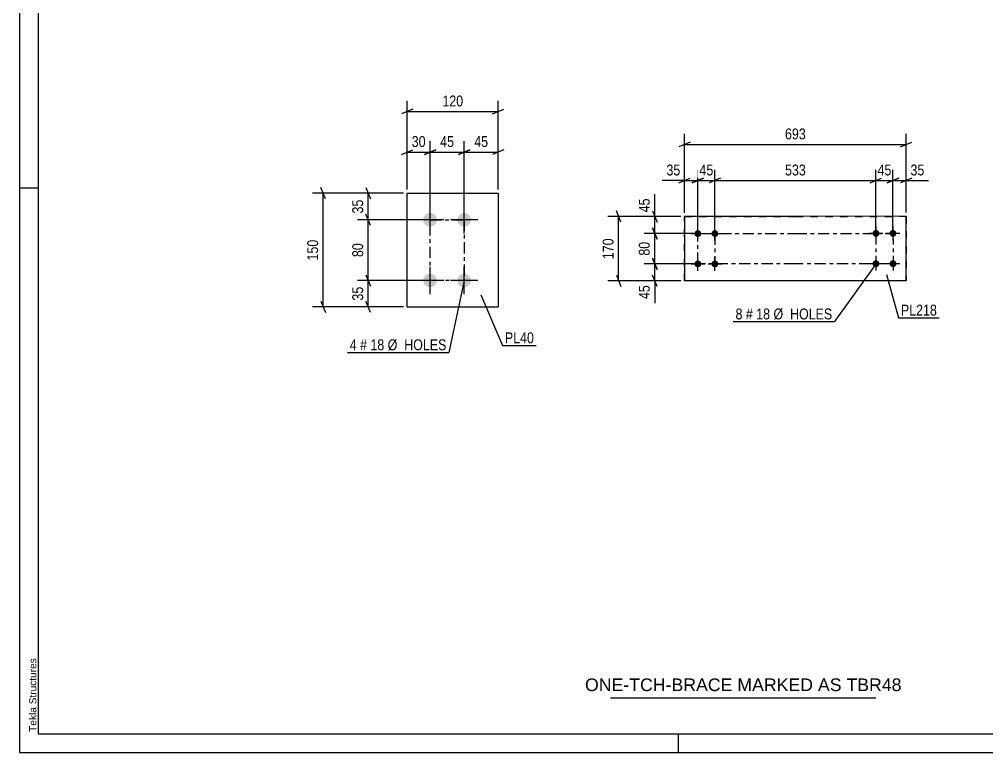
# Model space of a CAD drawing. Header units: millimetres. Extents: x 0 to 594, y 0 to 420.
# Drawn here: x 0 to 255.3, y 0 to 193.6 of the extents above; entities that cross this region are included whole.
import ezdxf

# ---------------------------------------------------------------- set-up
doc = ezdxf.new("R2010")
doc.units = ezdxf.units.MM
doc.linetypes.add('DXK_LINE_DOT2', pattern=[3.9198, 1.9599, -1.9599])
doc.linetypes.add('DXK_LINE_DOT3', pattern=[5.9187, 2.979, -0.9799, 0.9799, -0.9799])
doc.styles.add('Arial', font='ARIAL.TTF', dxfattribs={"height": 0.2})
doc.styles.add('Arial Narrow', font='ARIALN.TTF', dxfattribs={"height": 0.2})

# ---------------------------------------------------------------- blocks, each defined once
blk = doc.blocks.new('Unknown-580609059-1163')
at = {"color": 5, "linetype": 'Continuous'}
for p, q in [((0, 420), (0, 0)), ((5, 415), (5, 5)), ((5, 149), (0, 149)), ((5, 5), (589, 5)), ((174, 0), (174, 5)), ((0, 0), (594, 0))]:
    blk.add_line(p, q, dxfattribs=at)
at = {"color": 174, "linetype": 'Continuous', "style": 'Arial'}
blk.add_text('Tekla Structures', height=1.9102, rotation=90, dxfattribs=at).set_placement((4.5, 5.5))
blk = doc.blocks.new('Part-580609059-2297 - 2224')
at = {"color": 2, "linetype": 'Continuous'}
for p, q in [((204.77, 141.55), (175.57, 141.52)), ((175.57, 141.52), (175.57, 141.52)), ((175.57, 141.52), (175.58, 124.52)), ((234.07, 141.59), (204.87, 141.56)), ((234.07, 141.59), (234.07, 141.59)), ((234.08, 124.59), (234.07, 141.59)), ((204.77, 124.55), (175.58, 124.52)), ((175.58, 124.52), (175.58, 124.52)), ((234.08, 124.59), (204.87, 124.56)), ((234.08, 124.59), (234.08, 124.59))]:
    blk.add_line(p, q, dxfattribs=at)
at = {"color": 7, "linetype": 'DXK_LINE_DOT2'}
for p, q in [((175.57, 141.52), (204.77, 141.55)), ((175.58, 124.52), (175.57, 141.52)), ((204.87, 141.56), (234.07, 141.59)), ((234.07, 141.59), (234.08, 124.59)), ((204.77, 124.55), (175.58, 124.52)), ((234.08, 124.59), (204.87, 124.56))]:
    blk.add_line(p, q, dxfattribs=at)
blk = doc.blocks.new('Bolt-580609059-2287 - 2224')
at = {"linetype": 'Continuous'}
for points in [[(179.65, 137.72), (179.78, 137.58), (179.88, 137.42), (179.94, 137.24), (179.97, 137.06), (179.96, 136.87), (179.9, 136.69), (179.82, 136.52), (179.69, 136.38), (179.55, 136.26), (179.38, 136.18), (179.19, 136.14), (179.01, 136.13), (178.82, 136.16), (178.65, 136.23), (178.49, 136.34), (178.36, 136.47), (178.26, 136.63), (178.2, 136.81), (178.17, 137), (178.18, 137.18), (178.24, 137.37), (178.32, 137.53), (178.45, 137.68), (178.59, 137.79), (178.76, 137.87), (178.95, 137.92), (179.13, 137.92), (179.32, 137.89), (179.49, 137.82)], [(184.15, 137.72), (184.28, 137.58), (184.38, 137.42), (184.44, 137.25), (184.47, 137.06), (184.46, 136.87), (184.4, 136.69), (184.32, 136.53), (184.19, 136.38), (184.05, 136.27), (183.88, 136.19), (183.69, 136.14), (183.51, 136.13), (183.32, 136.17), (183.15, 136.24), (182.99, 136.34), (182.86, 136.48), (182.76, 136.64), (182.7, 136.82), (182.67, 137), (182.68, 137.19), (182.74, 137.37), (182.82, 137.54), (182.95, 137.68), (183.09, 137.8), (183.26, 137.88), (183.45, 137.92), (183.63, 137.93), (183.82, 137.9), (183.99, 137.83)], [(179.66, 129.72), (179.79, 129.58), (179.89, 129.42), (179.95, 129.24), (179.98, 129.06), (179.96, 128.87), (179.91, 128.69), (179.82, 128.52), (179.7, 128.38), (179.55, 128.26), (179.38, 128.18), (179.2, 128.14), (179.01, 128.13), (178.83, 128.16), (178.65, 128.23), (178.5, 128.34), (178.37, 128.47), (178.27, 128.63), (178.2, 128.81), (178.18, 129), (178.19, 129.18), (178.24, 129.37), (178.33, 129.53), (178.45, 129.68), (178.6, 129.79), (178.77, 129.87), (178.95, 129.92), (179.14, 129.92), (179.33, 129.89), (179.5, 129.82)], [(184.16, 129.72), (184.29, 129.58), (184.39, 129.42), (184.45, 129.25), (184.48, 129.06), (184.46, 128.87), (184.41, 128.69), (184.32, 128.53), (184.2, 128.38), (184.05, 128.27), (183.88, 128.19), (183.7, 128.14), (183.51, 128.13), (183.33, 128.17), (183.15, 128.24), (183, 128.34), (182.87, 128.48), (182.77, 128.64), (182.7, 128.82), (182.68, 129), (182.69, 129.19), (182.74, 129.37), (182.83, 129.54), (182.95, 129.68), (183.1, 129.8), (183.27, 129.88), (183.45, 129.92), (183.64, 129.93), (183.83, 129.9), (184, 129.83)]]:
    blk.add_hatch(color=1, dxfattribs=at).paths.add_polyline_path(points)
at = {"color": 1, "linetype": 'Continuous'}
for p, q in [((179.07, 135.23), (179.07, 138.83)), ((183.57, 135.23), (183.57, 138.83)), ((177.27, 137.03), (180.87, 137.03)), ((181.77, 137.03), (185.37, 137.03)), ((179.08, 127.23), (179.08, 130.83)), ((183.58, 127.23), (183.58, 130.83)), ((177.28, 129.03), (180.88, 129.03)), ((181.78, 129.03), (185.38, 129.03))]:
    blk.add_line(p, q, dxfattribs=at)
blk = doc.blocks.new('Bolt-580609059-2292 - 2224')
at = {"linetype": 'Continuous'}
for points in [[(226.65, 137.77), (226.78, 137.64), (226.88, 137.48), (226.94, 137.3), (226.97, 137.12), (226.96, 136.93), (226.9, 136.75), (226.82, 136.58), (226.69, 136.44), (226.55, 136.32), (226.38, 136.24), (226.19, 136.19), (226.01, 136.19), (225.82, 136.22), (225.65, 136.29), (225.49, 136.4), (225.36, 136.53), (225.26, 136.69), (225.2, 136.87), (225.17, 137.06), (225.18, 137.24), (225.24, 137.42), (225.33, 137.59), (225.45, 137.73), (225.59, 137.85), (225.76, 137.93), (225.95, 137.98), (226.13, 137.98), (226.32, 137.95), (226.49, 137.88)], [(231.15, 137.78), (231.28, 137.64), (231.38, 137.48), (231.44, 137.31), (231.47, 137.12), (231.46, 136.93), (231.4, 136.75), (231.32, 136.59), (231.19, 136.44), (231.05, 136.33), (230.88, 136.24), (230.69, 136.2), (230.51, 136.19), (230.32, 136.23), (230.15, 136.3), (229.99, 136.4), (229.86, 136.54), (229.76, 136.7), (229.7, 136.87), (229.67, 137.06), (229.68, 137.25), (229.74, 137.43), (229.83, 137.59), (229.95, 137.74), (230.09, 137.85), (230.26, 137.94), (230.45, 137.98), (230.63, 137.99), (230.82, 137.96), (230.99, 137.88)], [(226.66, 129.77), (226.79, 129.64), (226.89, 129.48), (226.95, 129.3), (226.98, 129.12), (226.96, 128.93), (226.91, 128.75), (226.82, 128.58), (226.7, 128.44), (226.55, 128.32), (226.39, 128.24), (226.2, 128.19), (226.01, 128.19), (225.83, 128.22), (225.65, 128.29), (225.5, 128.4), (225.37, 128.53), (225.27, 128.69), (225.21, 128.87), (225.18, 129.06), (225.19, 129.24), (225.24, 129.42), (225.33, 129.59), (225.45, 129.73), (225.6, 129.85), (225.77, 129.93), (225.95, 129.98), (226.14, 129.98), (226.33, 129.95), (226.5, 129.88)], [(231.16, 129.78), (231.29, 129.64), (231.39, 129.48), (231.45, 129.31), (231.48, 129.12), (231.46, 128.93), (231.41, 128.75), (231.32, 128.59), (231.2, 128.44), (231.05, 128.33), (230.89, 128.24), (230.7, 128.2), (230.51, 128.19), (230.33, 128.23), (230.15, 128.3), (230, 128.4), (229.87, 128.54), (229.77, 128.7), (229.71, 128.87), (229.68, 129.06), (229.69, 129.25), (229.74, 129.43), (229.83, 129.59), (229.95, 129.74), (230.1, 129.85), (230.27, 129.94), (230.45, 129.98), (230.64, 129.99), (230.83, 129.96), (231, 129.88)]]:
    blk.add_hatch(color=1, dxfattribs=at).paths.add_polyline_path(points)
at = {"color": 1, "linetype": 'Continuous'}
for p, q in [((226.07, 138.89), (226.07, 135.29)), ((230.57, 138.89), (230.57, 135.29)), ((227.87, 137.09), (224.27, 137.08)), ((232.37, 137.09), (228.77, 137.09)), ((226.08, 130.89), (226.08, 127.29)), ((230.58, 130.89), (230.58, 127.29)), ((227.88, 129.09), (224.28, 129.08)), ((232.38, 129.09), (228.78, 129.09))]:
    blk.add_line(p, q, dxfattribs=at)
blk = doc.blocks.new('Bolt-580609059-2520 - 2514')
at = {"linetype": 'Continuous'}
for points in [[(108.39, 142.47), (108.76, 142.43), (109.12, 142.31), (109.45, 142.12), (109.73, 141.87), (109.95, 141.57), (110.1, 141.22), (110.18, 140.86), (110.18, 140.48), (110.1, 140.11), (109.95, 139.77), (109.73, 139.46), (109.45, 139.21), (109.12, 139.02), (108.76, 138.91), (108.39, 138.87), (108.01, 138.91), (107.66, 139.02), (107.33, 139.21), (107.05, 139.46), (106.83, 139.77), (106.68, 140.11), (106.6, 140.48), (106.6, 140.86), (106.68, 141.22), (106.83, 141.57), (107.05, 141.87), (107.33, 142.12), (107.66, 142.31), (108.01, 142.43)], [(117.39, 142.47), (117.76, 142.43), (118.12, 142.31), (118.45, 142.12), (118.73, 141.87), (118.95, 141.57), (119.1, 141.22), (119.18, 140.86), (119.18, 140.48), (119.1, 140.11), (118.95, 139.77), (118.73, 139.46), (118.45, 139.21), (118.12, 139.02), (117.76, 138.91), (117.39, 138.87), (117.01, 138.91), (116.66, 139.02), (116.33, 139.21), (116.05, 139.46), (115.83, 139.77), (115.68, 140.11), (115.6, 140.48), (115.6, 140.86), (115.68, 141.22), (115.83, 141.57), (116.05, 141.87), (116.33, 142.12), (116.66, 142.31), (117.01, 142.43)], [(108.39, 126.47), (108.76, 126.43), (109.12, 126.31), (109.45, 126.12), (109.73, 125.87), (109.95, 125.57), (110.1, 125.22), (110.18, 124.86), (110.18, 124.48), (110.1, 124.11), (109.95, 123.77), (109.73, 123.46), (109.45, 123.21), (109.12, 123.02), (108.76, 122.91), (108.39, 122.87), (108.01, 122.91), (107.66, 123.02), (107.33, 123.21), (107.05, 123.46), (106.83, 123.77), (106.68, 124.11), (106.6, 124.48), (106.6, 124.86), (106.68, 125.22), (106.83, 125.57), (107.05, 125.87), (107.33, 126.12), (107.66, 126.31), (108.01, 126.43)], [(117.39, 126.47), (117.76, 126.43), (118.12, 126.31), (118.45, 126.12), (118.73, 125.87), (118.95, 125.57), (119.1, 125.22), (119.18, 124.86), (119.18, 124.48), (119.1, 124.11), (118.95, 123.77), (118.73, 123.46), (118.45, 123.21), (118.12, 123.02), (117.76, 122.91), (117.39, 122.87), (117.01, 122.91), (116.66, 123.02), (116.33, 123.21), (116.05, 123.46), (115.83, 123.77), (115.68, 124.11), (115.6, 124.48), (115.6, 124.86), (115.68, 125.22), (115.83, 125.57), (116.05, 125.87), (116.33, 126.12), (116.66, 126.31), (117.01, 126.43)]]:
    blk.add_hatch(color=1, dxfattribs=at).paths.add_polyline_path(points)
at = {"color": 1, "linetype": 'Continuous'}
for p, q in [((108.39, 137.07), (108.39, 144.27)), ((117.39, 137.07), (117.39, 144.27)), ((111.99, 140.67), (104.79, 140.67)), ((120.99, 140.67), (113.79, 140.67)), ((108.39, 121.07), (108.39, 128.27)), ((117.39, 121.07), (117.39, 128.27)), ((111.99, 124.67), (104.79, 124.67)), ((120.99, 124.67), (113.79, 124.67))]:
    blk.add_line(p, q, dxfattribs=at)
blk = doc.blocks.new('Part-580609059-2525 - 2514')
at = {"color": 2, "linetype": 'Continuous'}
for p, q in [((102.39, 117.67), (102.39, 147.67)), ((102.39, 147.67), (126.39, 147.67)), ((126.39, 147.67), (126.39, 117.67)), ((102.39, 117.67), (102.39, 117.67)), ((102.39, 117.67), (126.39, 117.67)), ((126.39, 117.67), (126.39, 117.67))]:
    blk.add_line(p, q, dxfattribs=at)
at = {"color": 7, "linetype": 'DXK_LINE_DOT2'}
for p, q in [((102.39, 147.67), (126.39, 147.67)), ((102.39, 117.67), (126.39, 117.67))]:
    blk.add_line(p, q, dxfattribs=at)
blk = doc.blocks.new('Rectangle-580609059-2414 - 2224')
at = {"color": 1, "linetype": 'DXK_LINE_DOT3'}
for p, q in [((179.07, 137.03), (204.77, 137.05)), ((179.08, 129.03), (179.07, 137.03)), ((204.87, 137.06), (230.57, 137.09)), ((230.57, 137.09), (230.58, 129.09)), ((204.77, 129.05), (179.08, 129.03)), ((230.58, 129.09), (204.87, 129.06))]:
    blk.add_line(p, q, dxfattribs=at)
blk = doc.blocks.new('Rectangle-580609059-2664 - 2514')
at = {"color": 1, "linetype": 'DXK_LINE_DOT3'}
blk.add_lwpolyline([(108.39, 140.67), (117.39, 140.67), (117.39, 124.67), (108.39, 124.67), (108.39, 140.67)], close=True, dxfattribs=at)
blk = doc.blocks.new('Line-580609059-2407 - 2224')
at = {"color": 1, "linetype": 'DXK_LINE_DOT3'}
blk.add_line((183.57, 137.03), (183.58, 129.03), dxfattribs=at)
blk = doc.blocks.new('Line-580609059-2399 - 2224')
at = {"color": 1, "linetype": 'DXK_LINE_DOT3'}
blk.add_line((226.07, 137.09), (226.08, 129.09), dxfattribs=at)
blk = doc.blocks.new('StraightDimension-580609059-2300 - 2224')
at = {"color": 7, "linetype": 'Continuous'}
for p, q in [((175.57, 142.52), (175.57, 163.41)), ((234.07, 142.59), (234.07, 163.41)), ((177.07, 161.16), (174.07, 159.96)), ((232.57, 159.96), (235.57, 161.16)), ((175.57, 160.56), (234.07, 160.56))]:
    blk.add_line(p, q, dxfattribs=at)
at = {"color": 0}
blk.add_wipeout([(208.16, 161.31), (208.16, 165.51), (201.47, 165.51), (201.47, 161.31)], dxfattribs=at)
at = {"color": 3, "style": 'Arial Narrow'}
blk.add_text('693', height=2.863, dxfattribs=at).set_placement((202.07, 161.91))
blk = doc.blocks.new('StraightDimension-580609059-2311 - 2224')
at = {"color": 7, "linetype": 'Continuous'}
for p, q in [((226.07, 138.09), (226.07, 153.89)), ((230.57, 138.09), (230.57, 153.89)), ((224.57, 150.44), (227.57, 151.64)), ((226.07, 151.04), (230.57, 151.04)), ((232.07, 151.64), (229.07, 150.44))]:
    blk.add_line(p, q, dxfattribs=at)
at = {"color": 0}
blk.add_wipeout([(230.75, 151.79), (230.75, 155.99), (225.89, 155.99), (225.89, 151.79)], dxfattribs=at)
at = {"color": 3, "style": 'Arial Narrow'}
blk.add_text('45', height=2.863, dxfattribs=at).set_placement((226.49, 152.39))
blk = doc.blocks.new('StraightDimension-580609059-2321 - 2224')
at = {"color": 7, "linetype": 'Continuous'}
for p, q in [((175.57, 142.52), (175.57, 153.89)), ((179.07, 138.03), (179.07, 153.89)), ((174.07, 150.44), (177.07, 151.64)), ((175.57, 151.04), (179.07, 151.04)), ((180.57, 151.64), (177.57, 150.44))]:
    blk.add_line(p, q, dxfattribs=at)
at = {"color": 0}
blk.add_wipeout([(175.04, 151.79), (175.04, 155.99), (170.18, 155.99), (170.18, 151.79)], dxfattribs=at)
at = {"color": 7, "linetype": 'Continuous'}
blk.add_line((175.57, 151.04), (169.66, 151.04), dxfattribs=at)
blk.add_line((175.57, 151.04), (169.66, 151.04), dxfattribs=at)
at = {"color": 3, "style": 'Arial Narrow'}
blk.add_text('35', height=2.863, dxfattribs=at).set_placement((170.78, 152.39))
blk = doc.blocks.new('StraightDimension-580609059-2331 - 2224')
at = {"color": 7, "linetype": 'Continuous'}
for p, q in [((179.07, 138.03), (179.07, 153.89)), ((183.57, 138.03), (183.57, 153.89)), ((177.57, 150.44), (180.57, 151.64)), ((179.07, 151.04), (183.57, 151.04)), ((185.07, 151.64), (182.07, 150.44))]:
    blk.add_line(p, q, dxfattribs=at)
at = {"color": 0}
blk.add_wipeout([(183.75, 151.79), (183.75, 155.99), (178.89, 155.99), (178.89, 151.79)], dxfattribs=at)
at = {"color": 3, "style": 'Arial Narrow'}
blk.add_text('45', height=2.863, dxfattribs=at).set_placement((179.49, 152.39))
blk = doc.blocks.new('StraightDimension-580609059-2341 - 2224')
at = {"color": 7, "linetype": 'Continuous'}
for p, q in [((183.57, 138.03), (183.57, 153.89)), ((226.07, 138.09), (226.07, 153.89)), ((185.07, 151.64), (182.07, 150.44)), ((183.57, 151.04), (226.07, 151.04)), ((224.57, 150.44), (227.57, 151.64))]:
    blk.add_line(p, q, dxfattribs=at)
at = {"color": 0}
blk.add_wipeout([(208.16, 151.79), (208.16, 155.99), (201.48, 155.99), (201.48, 151.79)], dxfattribs=at)
at = {"color": 3, "style": 'Arial Narrow'}
blk.add_text('533', height=2.863, dxfattribs=at).set_placement((202.08, 152.39))
blk = doc.blocks.new('StraightDimension-580609059-2351 - 2224')
at = {"color": 7, "linetype": 'Continuous'}
for p, q in [((230.57, 138.09), (230.57, 153.89)), ((234.07, 142.59), (234.07, 153.89)), ((229.07, 150.44), (232.07, 151.64)), ((230.57, 151.04), (234.07, 151.04)), ((235.57, 151.64), (232.57, 150.44))]:
    blk.add_line(p, q, dxfattribs=at)
at = {"color": 0}
blk.add_wipeout([(239.45, 151.79), (239.45, 155.99), (234.59, 155.99), (234.59, 151.79)], dxfattribs=at)
at = {"color": 7, "linetype": 'Continuous'}
blk.add_line((234.07, 151.04), (239.97, 151.04), dxfattribs=at)
blk.add_line((234.07, 151.04), (239.97, 151.04), dxfattribs=at)
at = {"color": 3, "style": 'Arial Narrow'}
blk.add_text('35', height=2.863, dxfattribs=at).set_placement((235.19, 152.39))
blk = doc.blocks.new('StraightDimension-580609059-2362 - 2224')
at = {"color": 7, "linetype": 'Continuous'}
for p, q in [((167.11, 143.02), (168.31, 140.02)), ((174.57, 141.52), (164.86, 141.52)), ((167.71, 137.03), (167.71, 141.52)), ((168.31, 135.53), (167.11, 138.53)), ((178.07, 137.03), (164.86, 137.03))]:
    blk.add_line(p, q, dxfattribs=at)
at = {"color": 0}
blk.add_wipeout([(166.96, 146.9), (162.76, 146.9), (162.76, 142.05), (166.96, 142.05)], dxfattribs=at)
at = {"color": 7, "linetype": 'Continuous'}
blk.add_line((167.71, 141.52), (167.71, 147.43), dxfattribs=at)
blk.add_line((167.71, 141.52), (167.71, 147.43), dxfattribs=at)
at = {"color": 3, "style": 'Arial Narrow'}
blk.add_text('45', height=2.863, rotation=90.0002, dxfattribs=at).set_placement((166.36, 142.65))
blk = doc.blocks.new('StraightDimension-580609059-2372 - 2224')
at = {"color": 7, "linetype": 'Continuous'}
for p, q in [((167.11, 138.53), (168.31, 135.53)), ((178.07, 137.03), (164.86, 137.03)), ((167.71, 129.03), (167.71, 137.03)), ((168.31, 127.53), (167.11, 130.53)), ((178.08, 129.03), (164.86, 129.03))]:
    blk.add_line(p, q, dxfattribs=at)
at = {"color": 0}
blk.add_wipeout([(166.96, 135.46), (162.76, 135.46), (162.76, 130.6), (166.96, 130.6)], dxfattribs=at)
at = {"color": 3, "style": 'Arial Narrow'}
blk.add_text('80', height=2.863, rotation=90.0002, dxfattribs=at).set_placement((166.36, 131.2))
blk = doc.blocks.new('StraightDimension-580609059-2382 - 2224')
at = {"color": 7, "linetype": 'Continuous'}
for p, q in [((167.11, 130.53), (168.31, 127.53)), ((178.08, 129.03), (164.86, 129.03)), ((167.71, 124.52), (167.71, 129.03)), ((168.31, 123.02), (167.11, 126.02)), ((174.58, 124.52), (164.86, 124.52))]:
    blk.add_line(p, q, dxfattribs=at)
at = {"color": 0}
blk.add_wipeout([(166.96, 124), (162.76, 124), (162.76, 119.14), (166.96, 119.14)], dxfattribs=at)
at = {"color": 7, "linetype": 'Continuous'}
blk.add_line((167.71, 124.52), (167.71, 118.62), dxfattribs=at)
blk.add_line((167.71, 124.52), (167.71, 118.62), dxfattribs=at)
at = {"color": 3, "style": 'Arial Narrow'}
blk.add_text('45', height=2.863, rotation=90.0002, dxfattribs=at).set_placement((166.36, 119.74))
blk = doc.blocks.new('StraightDimension-580609059-2391 - 2224')
at = {"color": 7, "linetype": 'Continuous'}
for p, q in [((158.76, 140.02), (157.56, 143.02)), ((174.57, 141.52), (155.31, 141.52)), ((158.16, 124.52), (158.16, 141.52)), ((157.56, 126.02), (158.76, 123.02)), ((174.58, 124.52), (155.31, 124.52))]:
    blk.add_line(p, q, dxfattribs=at)
at = {"color": 0}
blk.add_wipeout([(157.41, 136.37), (153.21, 136.37), (153.21, 129.68), (157.41, 129.68)], dxfattribs=at)
at = {"color": 3, "style": 'Arial Narrow'}
blk.add_text('170', height=2.863, rotation=90.0002, dxfattribs=at).set_placement((156.81, 130.28))
blk = doc.blocks.new('StraightDimension-580609059-2573 - 2514')
at = {"color": 7, "linetype": 'Continuous'}
for p, q in [((117.39, 141.67), (117.39, 161.4)), ((126.39, 148.67), (126.39, 161.4)), ((115.89, 157.95), (118.89, 159.15)), ((117.39, 158.55), (126.39, 158.55)), ((127.89, 159.15), (124.89, 157.95))]:
    blk.add_line(p, q, dxfattribs=at)
at = {"color": 0}
blk.add_wipeout([(124.32, 159.3), (124.32, 163.5), (119.46, 163.5), (119.46, 159.3)], dxfattribs=at)
at = {"color": 3, "style": 'Arial Narrow'}
blk.add_text('45', height=2.863, dxfattribs=at).set_placement((120.06, 159.9))
blk = doc.blocks.new('StraightDimension-580609059-2556 - 2514')
at = {"color": 7, "linetype": 'Continuous'}
for p, q in [((91.48, 149.17), (92.68, 146.17)), ((101.39, 147.67), (89.23, 147.67)), ((92.08, 140.67), (92.08, 147.67)), ((107.39, 140.67), (89.23, 140.67)), ((92.68, 139.17), (91.48, 142.17))]:
    blk.add_line(p, q, dxfattribs=at)
at = {"color": 0}
blk.add_wipeout([(91.33, 146.6), (87.13, 146.6), (87.13, 141.74), (91.33, 141.74)], dxfattribs=at)
at = {"color": 3, "style": 'Arial Narrow'}
blk.add_text('35', height=2.863, rotation=90.0002, dxfattribs=at).set_placement((90.73, 142.34))
blk = doc.blocks.new('StraightDimension-580609059-2543 - 2514')
at = {"color": 7, "linetype": 'Continuous'}
for p, q in [((107.39, 140.67), (89.23, 140.67)), ((92.68, 139.17), (91.48, 142.17)), ((92.08, 124.67), (92.08, 140.67)), ((91.48, 126.17), (92.68, 123.17)), ((107.39, 124.67), (89.23, 124.67))]:
    blk.add_line(p, q, dxfattribs=at)
at = {"color": 0}
blk.add_wipeout([(91.33, 135.1), (87.13, 135.1), (87.13, 130.24), (91.33, 130.24)], dxfattribs=at)
at = {"color": 3, "style": 'Arial Narrow'}
blk.add_text('80', height=2.863, rotation=90.0002, dxfattribs=at).set_placement((90.73, 130.84))
blk = doc.blocks.new('StraightDimension-580609059-2527 - 2514')
at = {"color": 7, "linetype": 'Continuous'}
for p, q in [((91.48, 126.17), (92.68, 123.17)), ((107.39, 124.67), (89.23, 124.67)), ((92.08, 117.67), (92.08, 124.67)), ((101.39, 117.67), (89.23, 117.67)), ((92.68, 116.17), (91.48, 119.17))]:
    blk.add_line(p, q, dxfattribs=at)
at = {"color": 0}
blk.add_wipeout([(91.33, 123.6), (87.13, 123.6), (87.13, 118.74), (91.33, 118.74)], dxfattribs=at)
at = {"color": 3, "style": 'Arial Narrow'}
blk.add_text('35', height=2.863, rotation=90.0002, dxfattribs=at).set_placement((90.73, 119.34))
blk = doc.blocks.new('StraightDimension-580609059-2592 - 2514')
at = {"color": 7, "linetype": 'Continuous'}
for p, q in [((102.39, 148.67), (102.39, 161.4)), ((108.39, 141.67), (108.39, 161.4)), ((100.89, 157.95), (103.89, 159.15)), ((102.39, 158.55), (108.39, 158.55)), ((109.89, 159.15), (106.89, 157.95))]:
    blk.add_line(p, q, dxfattribs=at)
at = {"color": 0}
blk.add_wipeout([(107.82, 159.3), (107.82, 163.5), (102.96, 163.5), (102.96, 159.3)], dxfattribs=at)
at = {"color": 3, "style": 'Arial Narrow'}
blk.add_text('30', height=2.863, dxfattribs=at).set_placement((103.56, 159.9))
blk = doc.blocks.new('StraightDimension-580609059-2608 - 2514')
at = {"color": 7, "linetype": 'Continuous'}
for p, q in [((108.39, 141.67), (108.39, 161.4)), ((117.39, 141.67), (117.39, 161.4)), ((106.89, 157.95), (109.89, 159.15)), ((108.39, 158.55), (117.39, 158.55)), ((118.89, 159.15), (115.89, 157.95))]:
    blk.add_line(p, q, dxfattribs=at)
at = {"color": 0}
blk.add_wipeout([(115.32, 159.3), (115.32, 163.5), (110.46, 163.5), (110.46, 159.3)], dxfattribs=at)
at = {"color": 3, "style": 'Arial Narrow'}
blk.add_text('45', height=2.863, dxfattribs=at).set_placement((111.06, 159.9))
blk = doc.blocks.new('StraightDimension-580609059-2622 - 2514')
at = {"color": 7, "linetype": 'Continuous'}
for p, q in [((80.79, 146.17), (79.59, 149.17)), ((101.39, 147.67), (77.34, 147.67)), ((80.19, 117.67), (80.19, 147.67)), ((101.39, 117.67), (77.34, 117.67)), ((79.59, 119.17), (80.79, 116.17))]:
    blk.add_line(p, q, dxfattribs=at)
at = {"color": 0}
blk.add_wipeout([(79.44, 136.01), (75.24, 136.01), (75.24, 129.33), (79.44, 129.33)], dxfattribs=at)
at = {"color": 3, "style": 'Arial Narrow'}
blk.add_text('150', height=2.863, rotation=90.0002, dxfattribs=at).set_placement((78.84, 129.93))
blk = doc.blocks.new('StraightDimension-580609059-2642 - 2514')
at = {"color": 7, "linetype": 'Continuous'}
for p, q in [((102.39, 148.67), (102.39, 172.11)), ((126.39, 148.67), (126.39, 172.11)), ((103.89, 169.86), (100.89, 168.66)), ((102.39, 169.26), (126.39, 169.26)), ((124.89, 168.66), (127.89, 169.86))]:
    blk.add_line(p, q, dxfattribs=at)
at = {"color": 0}
blk.add_wipeout([(117.73, 170.01), (117.73, 174.21), (111.05, 174.21), (111.05, 170.01)], dxfattribs=at)
at = {"color": 3, "style": 'Arial Narrow'}
blk.add_text('120', height=2.863, dxfattribs=at).set_placement((111.65, 170.61))
blk = doc.blocks.new('Unknown-580609059-4750')
at = {"color": 7, "linetype": 'Continuous'}
blk.add_line((156, 14.5), (226, 14.5), dxfattribs=at)
at = {"color": 7, "style": 'Arial'}
blk.add_text('ONE-TCH-BRACE MARKED AS TBR48', height=3.3428, dxfattribs=at).set_placement((149.28, 16.25))
blk = doc.blocks.new('Mark-580609059-2293 - 2224')
at = {"color": 0}
blk.add_wipeout([(242.17, 115.39), (242.17, 118.39), (232.66, 118.39), (232.66, 115.39)], dxfattribs=at)
blk.add_wipeout([(242.17, 115.39), (242.17, 118.39), (232.66, 118.39), (232.66, 115.39)], dxfattribs=at)
at = {"color": 30, "linetype": 'Continuous'}
for p, q in [((228.82, 126.25), (232.06, 114.79)), ((232.06, 114.79), (242.77, 114.79))]:
    blk.add_line(p, q, dxfattribs=at)
at = {"color": 3, "style": 'Arial Narrow'}
blk.add_text('PL218', height=2.863, dxfattribs=at).set_placement((232.66, 115.39))
blk = doc.blocks.new('MarkSet-580609059-2452 - 2224')
at = {"color": 0}
blk.add_wipeout([(190.84, 114.38), (190.84, 117.38), (189.02, 117.38), (189.02, 114.38)], dxfattribs=at)
blk.add_wipeout([(190.84, 114.38), (190.84, 117.38), (189.02, 117.38), (189.02, 114.38)], dxfattribs=at)
blk.add_wipeout([(193.57, 114.38), (193.57, 117.38), (191.74, 117.38), (191.74, 114.38)], dxfattribs=at)
blk.add_wipeout([(193.57, 114.38), (193.57, 117.38), (191.74, 117.38), (191.74, 114.38)], dxfattribs=at)
at = {"color": 3, "style": 'Arial Narrow'}
blk.add_text('8', height=2.86, dxfattribs=at).set_placement((189.02, 114.38))
at = {"color": 0}
blk.add_wipeout([(198.13, 114.38), (198.13, 117.38), (194.47, 117.38), (194.47, 114.38)], dxfattribs=at)
blk.add_wipeout([(198.13, 114.38), (198.13, 117.38), (194.47, 117.38), (194.47, 114.38)], dxfattribs=at)
at = {"color": 3, "style": 'Arial Narrow'}
blk.add_text('#', height=2.86, dxfattribs=at).set_placement((191.74, 114.38))
at = {"color": 0}
blk.add_wipeout([(214.56, 114.38), (214.56, 117.38), (199.03, 117.38), (199.03, 114.38)], dxfattribs=at)
blk.add_wipeout([(214.56, 114.38), (214.56, 117.38), (199.03, 117.38), (199.03, 114.38)], dxfattribs=at)
at = {"color": 7, "linetype": 'Continuous'}
for p in [(226.22, 129.2), (188.42, 113.78)]:
    blk.add_line(p, (215.16, 113.78), dxfattribs=at)
at = {"color": 3, "style": 'Arial Narrow'}
for s, p in [('18', (194.47, 114.38)), ('Ø  HOLES', (199.03, 114.38))]:
    blk.add_text(s, height=2.863, dxfattribs=at).set_placement(p)
blk = doc.blocks.new('Mark-580609059-2516 - 2514')
at = {"color": 0}
blk.add_wipeout([(89.03, 106.24), (89.03, 109.24), (87.2, 109.24), (87.2, 106.24)], dxfattribs=at)
blk.add_wipeout([(89.03, 106.24), (89.03, 109.24), (87.2, 109.24), (87.2, 106.24)], dxfattribs=at)
blk.add_wipeout([(91.75, 106.24), (91.75, 109.24), (89.93, 109.24), (89.93, 106.24)], dxfattribs=at)
blk.add_wipeout([(91.75, 106.24), (91.75, 109.24), (89.93, 109.24), (89.93, 106.24)], dxfattribs=at)
at = {"color": 3, "style": 'Arial Narrow'}
blk.add_text('4', height=2.86, dxfattribs=at).set_placement((87.2, 106.24))
at = {"color": 0}
blk.add_wipeout([(96.31, 106.24), (96.31, 109.24), (92.65, 109.24), (92.65, 106.24)], dxfattribs=at)
blk.add_wipeout([(96.31, 106.24), (96.31, 109.24), (92.65, 109.24), (92.65, 106.24)], dxfattribs=at)
at = {"color": 3, "style": 'Arial Narrow'}
blk.add_text('#', height=2.86, dxfattribs=at).set_placement((89.93, 106.24))
at = {"color": 0}
blk.add_wipeout([(112.74, 106.24), (112.74, 109.24), (97.21, 109.24), (97.21, 106.24)], dxfattribs=at)
blk.add_wipeout([(112.74, 106.24), (112.74, 109.24), (97.21, 109.24), (97.21, 106.24)], dxfattribs=at)
at = {"color": 7, "linetype": 'Continuous'}
for p in [(117.39, 124.67), (86.6, 105.64)]:
    blk.add_line(p, (113.34, 105.64), dxfattribs=at)
at = {"color": 3, "style": 'Arial Narrow'}
for s, p in [('18', (92.65, 106.24)), ('Ø  HOLES', (97.21, 106.24))]:
    blk.add_text(s, height=2.863, dxfattribs=at).set_placement(p)
blk = doc.blocks.new('Mark-580609059-2521 - 2514')
at = {"color": 0}
blk.add_wipeout([(135.82, 108.09), (135.82, 111.09), (128.14, 111.09), (128.14, 108.09)], dxfattribs=at)
blk.add_wipeout([(135.82, 108.09), (135.82, 111.09), (128.14, 111.09), (128.14, 108.09)], dxfattribs=at)
at = {"color": 30, "linetype": 'Continuous'}
for p, q in [((121.82, 120.83), (127.54, 107.49)), ((127.54, 107.49), (136.42, 107.49))]:
    blk.add_line(p, q, dxfattribs=at)
at = {"color": 3, "style": 'Arial Narrow'}
blk.add_text('PL40', height=2.863, dxfattribs=at).set_placement((128.14, 108.09))

msp = doc.modelspace()

# ---------------------------------------------------------------- block references
for name in ['Unknown-580609059-1163', 'Part-580609059-2525 - 2514', 'Bolt-580609059-2520 - 2514', 'Rectangle-580609059-2664 - 2514', 'Part-580609059-2297 - 2224', 'Bolt-580609059-2287 - 2224', 'Bolt-580609059-2292 - 2224', 'Rectangle-580609059-2414 - 2224', 'Line-580609059-2407 - 2224', 'Line-580609059-2399 - 2224', 'Unknown-580609059-4750']:
    msp.add_blockref(name, (0, 0))

# ---------------------------------------------------------------- next in the draw order: block references
for name in ['StraightDimension-580609059-2573 - 2514', 'StraightDimension-580609059-2300 - 2224', 'StraightDimension-580609059-2556 - 2514', 'MarkSet-580609059-2452 - 2224', 'Mark-580609059-2293 - 2224', 'Mark-580609059-2521 - 2514']:
    msp.add_blockref(name, (0, 0))

# ---------------------------------------------------------------- next in the draw order: block references
for name in ['StraightDimension-580609059-2321 - 2224', 'StraightDimension-580609059-2311 - 2224', 'StraightDimension-580609059-2543 - 2514']:
    msp.add_blockref(name, (0, 0))

# ---------------------------------------------------------------- next in the draw order: block references
for name in ['StraightDimension-580609059-2592 - 2514', 'StraightDimension-580609059-2331 - 2224', 'StraightDimension-580609059-2351 - 2224', 'StraightDimension-580609059-2527 - 2514']:
    msp.add_blockref(name, (0, 0))

# ---------------------------------------------------------------- next in the draw order: block references
for name in ['StraightDimension-580609059-2608 - 2514', 'StraightDimension-580609059-2341 - 2224', 'StraightDimension-580609059-2622 - 2514', 'StraightDimension-580609059-2362 - 2224']:
    msp.add_blockref(name, (0, 0))

# ---------------------------------------------------------------- next in the draw order: block references
for name in ['StraightDimension-580609059-2642 - 2514', 'StraightDimension-580609059-2372 - 2224', 'Mark-580609059-2516 - 2514']:
    msp.add_blockref(name, (0, 0))

# ---------------------------------------------------------------- next in the draw order: block references
msp.add_blockref('StraightDimension-580609059-2382 - 2224', (0, 0))

# ---------------------------------------------------------------- next in the draw order: block references
msp.add_blockref('StraightDimension-580609059-2391 - 2224', (0, 0))

doc.saveas('drawing.dxf')
